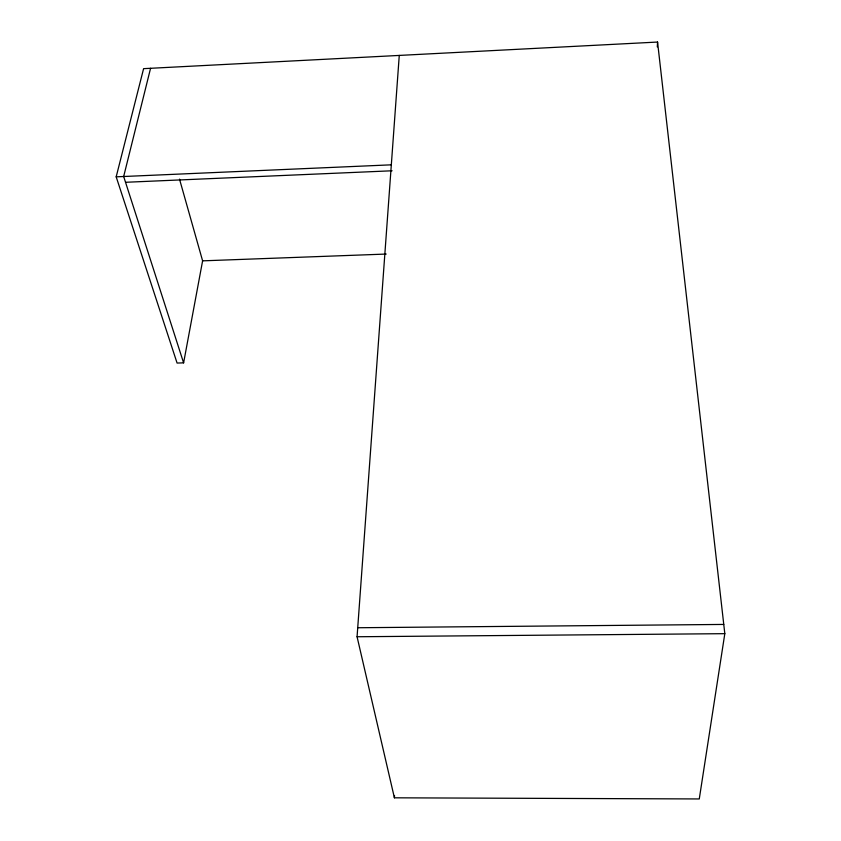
<?xml version="1.0" encoding="UTF-8"?>
<svg xmlns="http://www.w3.org/2000/svg" width="841" height="841" viewBox="0 0 841 841"><rect width="100%" height="100%" fill="white"/><g stroke="black" fill="none" stroke-linecap="round" stroke-linejoin="round"><path stroke-width="1.26" d="M179.511 179.122L202.607 260.847L183.611 362.86L177.083 363.049L116.184 176.831L143.601 68.657L657.557 42.05L724.816 633.672L699.27 798.95L394.408 797.815L394.524 795.502M657.305 46.938L657.557 42.05M394.408 797.815L357.068 636.753L399.265 55.422M150.571 68.289L123.669 176.505L183.611 362.86M116.184 176.831L391.328 164.825M125.53 182.287L392.106 170.776M202.607 260.847L386.198 254.056M357.719 627.743L723.765 624.432M357.068 636.753L724.816 633.672"/></g></svg>
